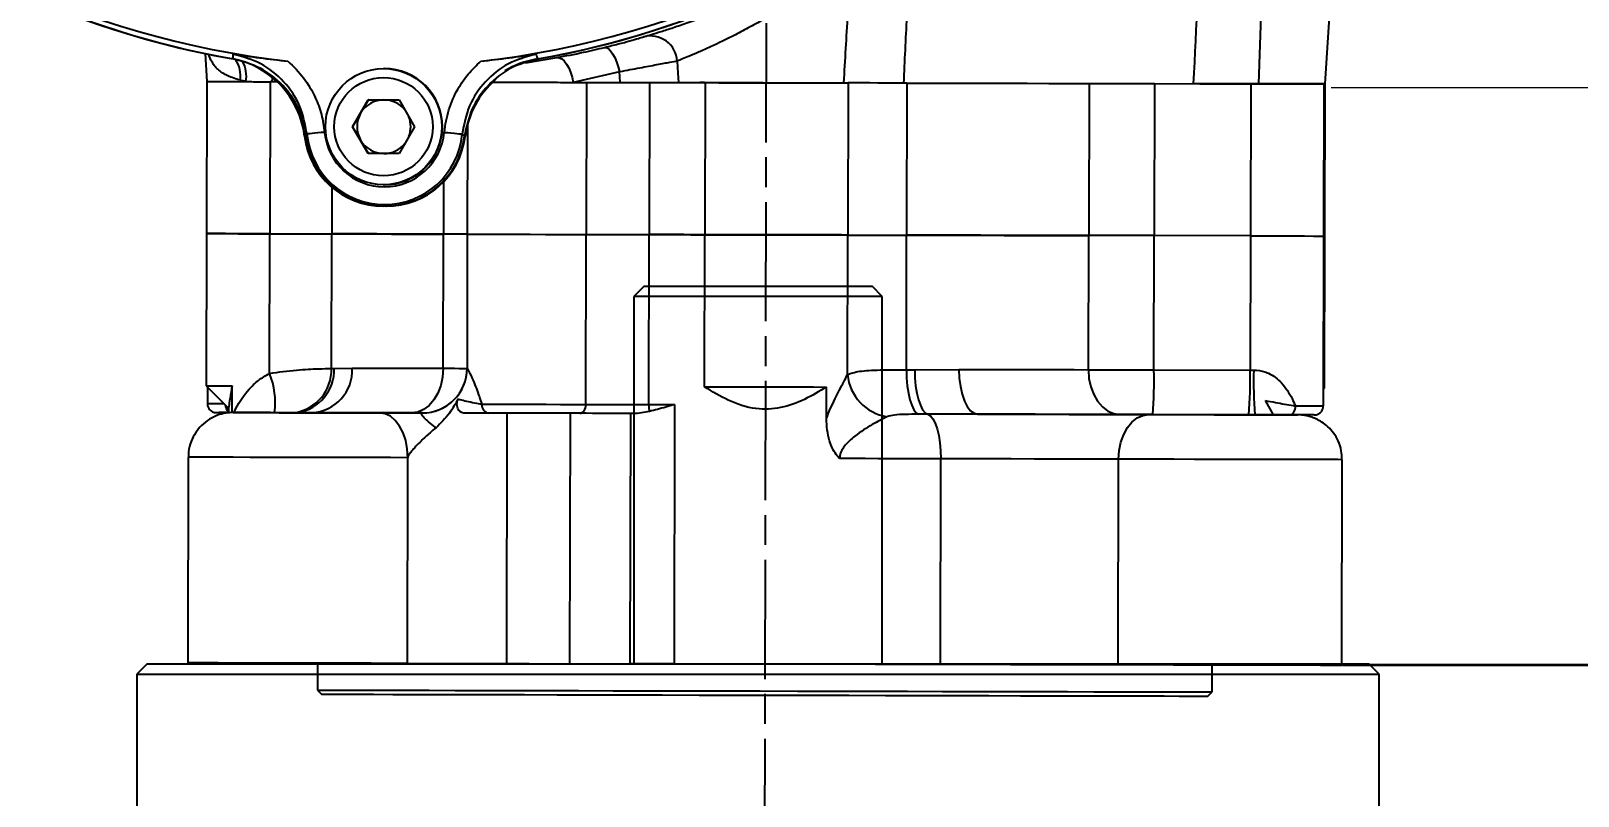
# Model space of a CAD drawing. Header units: millimetres. Extents: x 2448 to 4397, y 790 to 2168.
# Drawn here: x 2958.3 to 3114, y 1785.5 to 1862.5 of the extents above; entities that cross this region are included whole.
import ezdxf

# ---------------------------------------------------------------- set-up
doc = ezdxf.new("R2010")
doc.units = ezdxf.units.MM
doc.linetypes.add('AM_ISO08W050', pattern=[18, 12, -1.5, 3, -1.5])
for name, color, linetype, lineweight in [('AM_5', 3, 'Continuous', 25), ('AM_7', 4, 'AM_ISO08W050', 25), ('标注', 3, 'Continuous', 13)]:
    doc.layers.add(name, color=color, linetype=linetype, lineweight=lineweight)
doc.styles.add('SLDTEXTSTYLE1', font='txt.shx', dxfattribs={"width": 0.7, "bigfont": 'gbcbig.shx'})
doc.dimstyles.new('SLDDIMSTYLE12$0', dxfattribs={"dimtxt": 12, "dimasz": 10, "dimexe": 0, "dimexo": 0.0625, "dimgap": 0.875, "dimtad": 1, "dimdec": 1, "dimlfac": 1.8, "dimrnd": 1e-09, "dimzin": 12, "dimdsep": 46, "dimtxsty": 'SLDTEXTSTYLE1', "dimcen": 0.09, "dimdle": 8.16, "dimclrd": 3, "dimclre": 3, "dimadec": 0, "dimazin": 3, "dimtfac": 1, "dimtdec": 1, "dimtofl": 0, "dimtmove": 0, "dimatfit": 3, "dimfxl": 0, "dimfrac": 2, "dimtolj": 1, "dimlwd": 5, "dimlwe": 5, "dimarcsym": 0})

# ---------------------------------------------------------------- blocks, each defined once
blk = doc.blocks.new('*D47')
at = {"layer": 'Defpoints', "color": 0, "transparency": 16777216}
for p in [(3089.09, 1856.81), (3090.23, 1798.65), (3190.22, 1798.65)]:
    blk.add_point(p, dxfattribs=at)
at = {"layer": '标注', "color": 3, "lineweight": 5, "transparency": 16777216}
blk.add_line((3089.15, 1856.81), (3190.22, 1856.81), dxfattribs=at)
at = {"layer": '标注', "color": 3, "linetype": 'Continuous', "lineweight": 5, "transparency": 16777216}
for p, q in [((3190.22, 1846.81), (3190.22, 1808.65)), ((3090.29, 1798.65), (3190.22, 1798.65))]:
    blk.add_line(p, q, dxfattribs=at)
at = {"layer": '标注', "color": 3, "transparency": 16777216}
for points in [[(3188.55, 1846.81), (3191.88, 1846.81), (3190.22, 1856.81)], [(3188.55, 1808.65), (3191.88, 1808.65), (3190.22, 1798.65)]]:
    blk.add_solid(points, dxfattribs=at)
at = {"layer": '标注', "color": 0, "transparency": 16777216, "insert": (3184.34, 1827.73), "char_height": 10, "attachment_point": 5, "rotation": 90, "style": 'SLDTEXTSTYLE1'}
blk.add_mtext('\\A1;30', dxfattribs=at)
blk = doc.blocks.new('*D65')
at = {"layer": 'AM_5', "color": 3, "lineweight": 5, "transparency": 16777216}
blk.add_line((3093.06, 1798.78), (3190.91, 1798.78), dxfattribs=at)
at = {"layer": 'AM_5', "color": 3, "linetype": 'Continuous', "lineweight": 5, "transparency": 16777216}
for p, q in [((3190.91, 1788.78), (3190.91, 1551.78)), ((3039.35, 1541.78), (3190.91, 1541.78))]:
    blk.add_line(p, q, dxfattribs=at)
at = {"layer": 'AM_5', "color": 3, "transparency": 16777216}
for points in [[(3189.25, 1788.78), (3192.58, 1788.78), (3190.91, 1798.78)], [(3189.25, 1551.78), (3192.58, 1551.78), (3190.91, 1541.78)]]:
    blk.add_solid(points, dxfattribs=at)
at = {"layer": 'Defpoints', "color": 0, "transparency": 16777216}
for p in [(3093, 1798.78), (3039.29, 1541.78), (3190.91, 1541.78)]:
    blk.add_point(p, dxfattribs=at)
at = {"layer": 'AM_5', "color": 0, "transparency": 16777216, "insert": (3184.04, 1670.28), "char_height": 12, "attachment_point": 5, "rotation": 90, "style": 'SLDTEXTSTYLE1'}
blk.add_mtext('\\A1;257', dxfattribs=at)
blk = doc.blocks.new('*D49')
at = {"layer": 'AM_5', "color": 3, "lineweight": 5, "transparency": 16777216}
blk.add_line((3047.35, 2125.96), (3189.16, 2125.96), dxfattribs=at)
at = {"layer": 'AM_5', "color": 3, "linetype": 'Continuous', "lineweight": 5, "transparency": 16777216}
for p, q in [((3189.16, 2115.96), (3189.16, 1866.92)), ((3177.22, 1856.92), (3189.16, 1856.92))]:
    blk.add_line(p, q, dxfattribs=at)
at = {"layer": 'AM_5', "color": 3, "transparency": 16777216}
for points in [[(3187.49, 2115.96), (3190.83, 2115.96), (3189.16, 2125.96)], [(3187.49, 1866.92), (3190.83, 1866.92), (3189.16, 1856.92)]]:
    blk.add_solid(points, dxfattribs=at)
at = {"layer": 'Defpoints', "color": 0, "transparency": 16777216}
for p in [(3047.29, 2125.96), (3177.16, 1856.92), (3189.16, 1856.92)]:
    blk.add_point(p, dxfattribs=at)
at = {"layer": 'AM_5', "color": 0, "transparency": 16777216, "insert": (3182.29, 1991.44), "char_height": 12, "attachment_point": 5, "rotation": 90, "style": 'SLDTEXTSTYLE1'}
blk.add_mtext('\\A1;300', dxfattribs=at)

msp = doc.modelspace()

# ---------------------------------------------------------------- linework, layer by layer
at = {"color": 7, "linetype": 'Continuous', "lineweight": 25}
for p, q in [((3088.554, 1857.155), (3090.52, 1888.201)), ((3082.897, 1887.932), (3081.867, 1857.169)), ((2975.893, 1860.207), (2976.059, 1857.396)), ((2993.902, 1858.707), (2993.839, 1858.707)), ((3008.093, 1859.297), (3011.273, 1859.81)), ((3008.658, 1859.469), (3009.435, 1859.639)), ((3009.158, 1859.639), (3009.435, 1859.639)), ((2976.057, 1857.396), (2976.024, 1842.096)), ((2980.561, 1857.386), (2979.919, 1857.388)), ((2980.561, 1857.386), (2980.561, 1857.386)), ((2982.407, 1857.382), (2982.375, 1842.082)), ((2983.204, 1857.38), (2982.407, 1857.382)), ((3017.575, 1858.373), (3012.912, 1857.317)), ((3014.249, 1857.314), (3014.216, 1842.014)), ((3020.577, 1857.3), (3020.544, 1842)), ((3026.167, 1857.288), (3026.134, 1841.988)), ((3040.569, 1857.257), (3040.536, 1841.957)), ((3046.486, 1857.245), (3046.453, 1841.945)), ((3064.8, 1857.206), (3064.767, 1841.906)), ((3071.394, 1857.192), (3071.361, 1841.892)), ((3071.394, 1857.192), (3081.069, 1857.171)), ((3081.069, 1857.171), (3081.036, 1841.871)), ((3085.017, 1857.163), (3085.017, 1857.163)), ((3088.415, 1841.855), (3088.447, 1857.155)), ((3088.524, 1841.855), (3088.557, 1857.155)), ((3088.554, 1857.155), (3088.554, 1857.155)), ((2990.703, 1852.857), (2992.262, 1855.557)), ((2991.518, 1854.207), (2992.298, 1855.557)), ((2992.262, 1855.557), (2995.38, 1855.557)), ((2992.298, 1855.557), (2992.262, 1855.557)), ((2992.298, 1855.557), (2993.857, 1855.557)), ((2993.857, 1855.557), (2995.38, 1855.557)), ((2995.38, 1855.557), (2996.938, 1852.857)), ((2990.739, 1852.857), (2991.518, 1854.207)), ((2992.262, 1850.157), (2990.703, 1852.857)), ((2990.739, 1852.857), (2990.703, 1852.857)), ((2991.518, 1851.507), (2990.739, 1852.857)), ((2996.938, 1852.857), (2995.38, 1850.157)), ((3002.015, 1851.866), (3002.373, 1853.319)), ((3002.276, 1852.927), (3002.253, 1842.039)), ((2992.298, 1850.157), (2991.518, 1851.507)), ((3002.034, 1851.874), (3001.959, 1851.874)), ((2995.38, 1850.157), (2992.262, 1850.157)), ((2988.629, 1846.765), (2988.619, 1842.069)), ((2993.82, 1847.007), (2993.883, 1847.007)), ((2999.866, 1847.316), (2999.855, 1842.045)), ((2976.024, 1842.096), (2975.992, 1826.796)), ((2982.345, 1828.034), (2982.375, 1842.082)), ((2988.59, 1828.524), (2988.619, 1842.069)), ((2999.826, 1828.545), (2999.855, 1842.045)), ((3002.253, 1842.039), (3002.224, 1828.539)), ((3014.18, 1824.914), (3014.216, 1842.014)), ((3020.507, 1824.9), (3020.544, 1842)), ((3026.101, 1826.688), (3026.134, 1841.988)), ((3040.506, 1827.91), (3040.536, 1841.957)), ((3046.424, 1828.4), (3046.453, 1841.945)), ((3064.738, 1828.406), (3064.767, 1841.906)), ((3071.333, 1828.392), (3071.361, 1841.892)), ((3081.036, 1841.871), (3071.361, 1841.892)), ((3081.036, 1841.871), (3081.007, 1828.371)), ((3088.378, 1824.755), (3088.415, 1841.855)), ((3088.524, 1841.855), (3088.415, 1841.855)), ((3088.491, 1826.555), (3088.524, 1841.855)), ((3020.001, 1836.777), (3019.001, 1835.777)), ((3043.001, 1836.777), (3020.001, 1836.777)), ((3044.001, 1835.777), (3043.001, 1836.777)), ((3019.001, 1835.777), (3019.001, 1798.777)), ((3031.501, 1835.777), (3019.001, 1835.777)), ((3044.001, 1835.777), (3031.501, 1835.777)), ((3044.001, 1798.777), (3044.001, 1835.777)), ((2988.872, 1828.523), (2990.678, 1828.564)), ((3047.264, 1828.398), (3051.712, 1828.434)), ((3071.333, 1828.392), (3081.007, 1828.371)), ((2975.992, 1826.796), (2978.237, 1824.541)), ((2976.101, 1826.686), (2976.097, 1824.996)), ((2978.586, 1824.084), (2978.592, 1826.79)), ((3038.375, 1823.488), (3038.382, 1826.662)), ((3088.382, 1826.446), (3088.491, 1826.555)), ((3088.382, 1826.555), (3088.491, 1826.555)), ((2978.237, 1824.642), (2978.236, 1824.054)), ((3023.109, 1824.895), (3023.054, 1798.795)), ((3082.526, 1825.292), (3083.341, 1823.866)), ((2986.593, 1824.073), (2985.035, 1824.054)), ((2986.593, 1824.073), (2986.699, 1824.073)), ((3006.232, 1824.031), (3006.179, 1798.831)), ((3012.596, 1824.017), (3012.542, 1798.817)), ((3018.633, 1798.804), (3018.687, 1824.004)), ((3020.577, 1824.204), (3019.361, 1824.003)), ((3053.611, 1823.929), (3048.58, 1823.918)), ((3080.886, 1823.871), (3071.211, 1823.892)), ((3085.019, 1823.862), (3083.348, 1823.866)), ((3083.348, 1823.866), (3083.348, 1823.866)), ((3085.458, 1823.862), (3085.458, 1823.861)), ((3086.236, 1823.836), (3086.236, 1823.86)), ((2974.178, 1819.599), (2974.134, 1798.899)), ((2974.178, 1819.6), (2974.178, 1819.599)), ((2996.221, 1798.852), (2996.265, 1819.552)), ((3049.851, 1798.737), (3049.895, 1819.437)), ((3067.734, 1798.699), (3067.779, 1819.399)), ((3090.229, 1798.651), (3090.274, 1819.351)), ((3090.274, 1819.351), (3090.274, 1819.352)), ((2970.001, 1798.777), (2969.001, 1797.777)), ((3093.001, 1798.777), (2970.001, 1798.777)), ((2987.182, 1798.871), (2987.176, 1796.172)), ((2996.221, 1798.852), (3006.179, 1798.831)), ((3012.542, 1798.817), (3018.633, 1798.804)), ((3077.176, 1795.979), (3077.182, 1798.679)), ((3094.001, 1797.777), (3093.001, 1798.777)), ((2969.001, 1797.777), (2969.001, 1777.777)), ((2969.001, 1797.777), (3094.001, 1797.777)), ((3094.001, 1777.777), (3094.001, 1797.777)), ((2987.176, 1796.172), (2987.625, 1795.721)), ((3076.725, 1795.53), (3077.176, 1795.979))]:
    msp.add_line(p, q, dxfattribs=at)
at = {"color": 7, "linetype": 'Continuous', "lineweight": 25, "flags": 128}
for points in [[(3016.068, 1860.834), (3016.251, 1860.823), (3016.451, 1860.709), (3016.661, 1860.497), (3016.872, 1860.196), (3017.077, 1859.817), (3017.268, 1859.375), (3017.436, 1858.887), (3017.575, 1858.373)], [(3011.273, 1859.81), (3011.508, 1859.798), (3011.752, 1859.683), (3011.997, 1859.468), (3012.233, 1859.163), (3012.45, 1858.779), (3012.641, 1858.331), (3012.797, 1857.837), (3012.912, 1857.317)], [(3023.372, 1859.458), (3023.437, 1858.246), (3023.488, 1857.294)], [(2976.059, 1857.396), (2976.065, 1857.396), (2976.333, 1857.395), (2976.968, 1857.394), (2977.943, 1857.392), (2979.214, 1857.389), (2980.724, 1857.386), (2982.407, 1857.382)], [(2982.612, 1857.847), (2982.608, 1857.776), (2982.581, 1857.382)], [(3004.731, 1857.334), (3005.883, 1857.332), (3008.507, 1857.326), (3011.329, 1857.32), (3014.324, 1857.314), (3014.848, 1857.313)], [(3004.741, 1857.334), (3005.773, 1857.332), (3007.146, 1857.329), (3008.622, 1857.326), (3010.137, 1857.322), (3011.623, 1857.319), (3013.014, 1857.316), (3014.249, 1857.314)], [(3012.912, 1857.317), (3013.489, 1857.315), (3014.069, 1857.314), (3014.653, 1857.313), (3015.241, 1857.312), (3015.832, 1857.31), (3016.426, 1857.309), (3017.023, 1857.308), (3017.623, 1857.307)], [(3014.249, 1857.314), (3014.916, 1857.312), (3015.64, 1857.311), (3016.411, 1857.309), (3017.217, 1857.307), (3018.049, 1857.306), (3018.894, 1857.304), (3019.74, 1857.302), (3020.577, 1857.3)], [(3017.623, 1857.307), (3017.596, 1857.904), (3017.575, 1858.373)], [(3018.603, 1857.304), (3020.736, 1857.3), (3023.491, 1857.294)], [(3020.577, 1857.3), (3021.27, 1857.299), (3021.964, 1857.297), (3022.661, 1857.296), (3023.359, 1857.294), (3024.059, 1857.293), (3024.76, 1857.291), (3025.463, 1857.29), (3026.167, 1857.288)], [(3032.027, 1857.276), (3030.868, 1857.278), (3029.148, 1857.282), (3027.542, 1857.285), (3026.118, 1857.288), (3025.634, 1857.289)], [(3026.167, 1857.288), (3027.55, 1857.285), (3029.145, 1857.282), (3030.88, 1857.278), (3032.679, 1857.274), (3034.461, 1857.27), (3036.148, 1857.267), (3037.664, 1857.264), (3038.941, 1857.261), (3039.925, 1857.259), (3040.569, 1857.257)], [(3046.486, 1857.245), (3045.444, 1857.247), (3044.461, 1857.249), (3043.553, 1857.251), (3042.733, 1857.253), (3042.015, 1857.254), (3041.409, 1857.256), (3040.924, 1857.257), (3040.569, 1857.257)], [(3046.486, 1857.245), (3049.038, 1857.239), (3051.532, 1857.234), (3053.958, 1857.229), (3056.309, 1857.224), (3058.577, 1857.219), (3060.753, 1857.214), (3062.829, 1857.21), (3064.8, 1857.206)], [(3064.8, 1857.206), (3065.476, 1857.204), (3066.211, 1857.203), (3066.997, 1857.201), (3067.825, 1857.199), (3068.688, 1857.197), (3069.577, 1857.196), (3070.482, 1857.194), (3071.394, 1857.192)], [(3075.962, 1857.182), (3075.967, 1857.182), (3076.212, 1857.181), (3076.765, 1857.18), (3077.58, 1857.179), (3078.591, 1857.176), (3079.718, 1857.174), (3080.868, 1857.172), (3081.948, 1857.169), (3082.871, 1857.167)], [(3081.069, 1857.171), (3082.579, 1857.168), (3084.03, 1857.165), (3085.357, 1857.162), (3086.503, 1857.159), (3087.417, 1857.157), (3088.057, 1857.156), (3088.395, 1857.155), (3088.418, 1857.155), (3088.123, 1857.156), (3087.524, 1857.157), (3086.646, 1857.159)], [(3088.554, 1857.155), (3088.5, 1857.155), (3088.122, 1857.156), (3087.4, 1857.158), (3086.363, 1857.16), (3085.058, 1857.163), (3083.537, 1857.166), (3081.867, 1857.169)], [(3086.646, 1857.159), (3086.124, 1857.16), (3085.684, 1857.161), (3085.332, 1857.162), (3085.073, 1857.162), (3084.91, 1857.163), (3084.846, 1857.163), (3084.882, 1857.163), (3085.017, 1857.163)], [(3085.017, 1857.163), (3085.167, 1857.162), (3085.307, 1857.162), (3085.438, 1857.162), (3085.56, 1857.161), (3085.673, 1857.161), (3085.777, 1857.161), (3085.871, 1857.161), (3085.957, 1857.161)], [(2987.894, 1852.288), (2987.549, 1852.255), (2987.217, 1852.224), (2986.911, 1852.194), (2986.643, 1852.169), (2986.423, 1852.148), (2986.259, 1852.132), (2986.156, 1852.122), (2986.12, 1852.118)], [(2999.928, 1852.288), (3000.274, 1852.255), (3000.608, 1852.224), (3000.917, 1852.194), (3001.189, 1852.169), (3001.415, 1852.148), (3001.585, 1852.132), (3001.694, 1852.122), (3001.737, 1852.118)], [(2982.375, 1842.082), (2980.692, 1842.086), (2979.181, 1842.089), (2977.91, 1842.092), (2976.936, 1842.094), (2976.3, 1842.095), (2976.032, 1842.096), (2976.024, 1842.096)], [(2976.024, 1842.096), (2976.032, 1842.096), (2976.3, 1842.095), (2976.936, 1842.094), (2977.91, 1842.092), (2979.181, 1842.089), (2980.692, 1842.086), (2982.375, 1842.082)], [(2982.375, 1842.082), (2983.437, 1842.08), (2984.448, 1842.078), (2985.39, 1842.076), (2986.25, 1842.074), (2987.013, 1842.072), (2987.669, 1842.071), (2988.207, 1842.07), (2988.619, 1842.069)], [(2982.375, 1842.082), (2983.437, 1842.08), (2984.448, 1842.078), (2985.39, 1842.076), (2986.25, 1842.074), (2987.013, 1842.072), (2987.669, 1842.071), (2988.207, 1842.07), (2988.619, 1842.069)], [(2999.855, 1842.045), (2997.993, 1842.049), (2996.252, 1842.052), (2994.635, 1842.056), (2993.15, 1842.059), (2991.802, 1842.062), (2990.594, 1842.064), (2989.532, 1842.067), (2988.619, 1842.069)], [(2988.619, 1842.069), (2989.532, 1842.067), (2990.594, 1842.064), (2991.802, 1842.062), (2993.15, 1842.059), (2994.635, 1842.056), (2996.252, 1842.052), (2997.993, 1842.049), (2999.855, 1842.045)], [(3002.253, 1842.039), (3002.149, 1842.04), (3001.853, 1842.04), (3001.471, 1842.041), (3001.008, 1842.042), (3000.467, 1842.043), (2999.855, 1842.045)], [(3002.253, 1842.039), (3002.149, 1842.04), (3001.853, 1842.04), (3001.471, 1842.041), (3001.008, 1842.042), (3000.467, 1842.043), (2999.855, 1842.045)], [(3002.253, 1842.039), (3002.377, 1842.039), (3002.812, 1842.038), (3003.541, 1842.037), (3004.532, 1842.034), (3005.74, 1842.032), (3007.113, 1842.029), (3008.59, 1842.026), (3010.104, 1842.022), (3011.59, 1842.019), (3012.981, 1842.016), (3014.216, 1842.014)], [(3002.255, 1842.039), (3002.377, 1842.039), (3002.812, 1842.038), (3003.541, 1842.037), (3004.532, 1842.034), (3005.74, 1842.032), (3007.113, 1842.029), (3008.59, 1842.026), (3010.104, 1842.022), (3011.59, 1842.019), (3012.981, 1842.016), (3014.216, 1842.014)], [(3014.216, 1842.014), (3014.884, 1842.012), (3015.607, 1842.011), (3016.378, 1842.009), (3017.185, 1842.007), (3018.016, 1842.006), (3018.861, 1842.004), (3019.707, 1842.002), (3020.544, 1842)], [(3014.216, 1842.014), (3014.884, 1842.012), (3015.607, 1842.011), (3016.378, 1842.009), (3017.185, 1842.007), (3018.016, 1842.006), (3018.861, 1842.004), (3019.707, 1842.002), (3020.544, 1842)], [(3020.544, 1842), (3021.237, 1841.999), (3021.932, 1841.997), (3022.628, 1841.996), (3023.327, 1841.994), (3024.026, 1841.993), (3024.728, 1841.991), (3025.43, 1841.99), (3026.134, 1841.988)], [(3026.134, 1841.988), (3025.43, 1841.99), (3024.728, 1841.991), (3024.026, 1841.993), (3023.327, 1841.994), (3022.628, 1841.996), (3021.932, 1841.997), (3021.237, 1841.999), (3020.544, 1842)], [(3040.536, 1841.957), (3039.892, 1841.959), (3038.909, 1841.961), (3037.631, 1841.964), (3036.115, 1841.967), (3034.429, 1841.97), (3032.646, 1841.974), (3030.848, 1841.978), (3029.112, 1841.982), (3027.517, 1841.985), (3026.134, 1841.988)], [(3026.134, 1841.988), (3027.517, 1841.985), (3029.112, 1841.982), (3030.848, 1841.978), (3032.646, 1841.974), (3034.429, 1841.97), (3036.115, 1841.967), (3037.631, 1841.964), (3038.909, 1841.961), (3039.892, 1841.959), (3040.536, 1841.957)], [(3040.536, 1841.957), (3040.891, 1841.957), (3041.376, 1841.956), (3041.982, 1841.954), (3042.7, 1841.953), (3043.52, 1841.951), (3044.428, 1841.949), (3045.411, 1841.947), (3046.453, 1841.945)], [(3040.536, 1841.957), (3040.891, 1841.957), (3041.376, 1841.956), (3041.982, 1841.954), (3042.7, 1841.953), (3043.52, 1841.951), (3044.428, 1841.949), (3045.411, 1841.947), (3046.453, 1841.945)], [(3064.767, 1841.906), (3062.797, 1841.91), (3060.72, 1841.914), (3058.544, 1841.919), (3056.277, 1841.924), (3053.926, 1841.929), (3051.499, 1841.934), (3049.005, 1841.939), (3046.453, 1841.945)], [(3046.453, 1841.945), (3049.005, 1841.939), (3051.499, 1841.934), (3053.926, 1841.929), (3056.277, 1841.924), (3058.544, 1841.919), (3060.72, 1841.914), (3062.797, 1841.91), (3064.767, 1841.906)], [(3071.361, 1841.892), (3070.449, 1841.894), (3069.544, 1841.896), (3068.656, 1841.897), (3067.793, 1841.899), (3066.964, 1841.901), (3066.178, 1841.903), (3065.443, 1841.904), (3064.767, 1841.906)], [(3071.361, 1841.892), (3070.449, 1841.894), (3069.544, 1841.896), (3068.656, 1841.897), (3067.793, 1841.899), (3066.964, 1841.901), (3066.178, 1841.903), (3065.443, 1841.904), (3064.767, 1841.906)], [(3081.036, 1841.871), (3082.546, 1841.868), (3083.997, 1841.865), (3085.325, 1841.862), (3086.471, 1841.859), (3087.384, 1841.857), (3088.024, 1841.856), (3088.363, 1841.855), (3088.415, 1841.855)], [(3081.036, 1841.871), (3082.546, 1841.868), (3083.997, 1841.865), (3085.325, 1841.862), (3086.471, 1841.859), (3087.384, 1841.857), (3088.024, 1841.856), (3088.363, 1841.855), (3088.415, 1841.855)], [(2988.59, 1828.524), (2988.625, 1828.523), (2988.659, 1828.523), (2988.694, 1828.523), (2988.729, 1828.523), (2988.764, 1828.523), (2988.8, 1828.523), (2988.836, 1828.523), (2988.872, 1828.523)], [(2990.678, 1828.564), (2991.565, 1828.562), (2992.53, 1828.56), (2993.57, 1828.558), (2994.683, 1828.556), (2995.868, 1828.553), (2997.121, 1828.55), (2998.441, 1828.548), (2999.826, 1828.545)], [(2999.826, 1828.545), (2999.763, 1827.667), (2999.58, 1826.823), (2999.285, 1826.046), (2998.888, 1825.365), (2998.405, 1824.806), (2997.855, 1824.391), (2997.258, 1824.136), (2996.638, 1824.051)], [(2999.826, 1828.545), (3000.438, 1828.543), (3000.979, 1828.542), (3001.443, 1828.541), (3001.824, 1828.54), (3002.12, 1828.54), (3002.224, 1828.539)], [(3002.226, 1828.539), (3002.225, 1828.539), (3002.225, 1828.539), (3002.224, 1828.539), (3002.224, 1828.539), (3002.224, 1828.539), (3002.225, 1828.539), (3002.225, 1828.539), (3002.227, 1828.539)], [(3046.424, 1828.4), (3046.446, 1827.577), (3046.514, 1826.782), (3046.625, 1826.042), (3046.777, 1825.38), (3046.964, 1824.821), (3047.179, 1824.382), (3047.416, 1824.078), (3047.666, 1823.92)], [(3046.424, 1828.4), (3046.53, 1828.4), (3046.635, 1828.399), (3046.74, 1828.399), (3046.845, 1828.399), (3046.95, 1828.399), (3047.055, 1828.398), (3047.159, 1828.398), (3047.264, 1828.398)], [(3047.264, 1828.398), (3047.287, 1827.575), (3047.359, 1826.78), (3047.477, 1826.04), (3047.638, 1825.378), (3047.836, 1824.819), (3048.064, 1824.38), (3048.315, 1824.076), (3048.58, 1823.918)], [(3051.712, 1828.434), (3051.747, 1827.556), (3051.854, 1826.711), (3052.028, 1825.933), (3052.264, 1825.25), (3052.552, 1824.69), (3052.881, 1824.274), (3053.239, 1824.017), (3053.611, 1823.929)], [(3051.712, 1828.434), (3053.504, 1828.43), (3055.256, 1828.426), (3056.964, 1828.422), (3058.625, 1828.419), (3060.236, 1828.415), (3061.793, 1828.412), (3063.295, 1828.409), (3064.738, 1828.406)], [(3064.738, 1828.406), (3064.797, 1827.528), (3064.977, 1826.683), (3065.27, 1825.905), (3065.664, 1825.222), (3066.146, 1824.661), (3066.696, 1824.244), (3067.293, 1823.987), (3067.914, 1823.899)], [(3064.738, 1828.406), (3065.414, 1828.404), (3066.149, 1828.403), (3066.935, 1828.401), (3067.764, 1828.399), (3068.627, 1828.397), (3069.516, 1828.396), (3070.42, 1828.394), (3071.333, 1828.392)], [(3081.007, 1828.371), (3081.053, 1828.371), (3081.099, 1828.371), (3081.145, 1828.371), (3081.191, 1828.371), (3081.237, 1828.371), (3081.283, 1828.37), (3081.329, 1828.37), (3081.375, 1828.37)], [(2975.992, 1826.796), (2976.163, 1826.795), (2976.668, 1826.794), (2977.489, 1826.792), (2978.592, 1826.79)], [(3026.101, 1826.688), (3027.408, 1826.685), (3028.907, 1826.682), (3030.54, 1826.679), (3032.241, 1826.675), (3033.943, 1826.671), (3035.576, 1826.668), (3037.075, 1826.665), (3038.382, 1826.662)], [(2976.097, 1824.996), (2976.14, 1824.995), (2976.448, 1824.995), (2977.043, 1824.994), (2977.788, 1824.992)], [(3003.711, 1824.936), (3004.723, 1824.934), (3005.931, 1824.931), (3007.284, 1824.928), (3008.727, 1824.925), (3010.198, 1824.922), (3011.637, 1824.919), (3012.983, 1824.916), (3014.18, 1824.914)], [(3013.582, 1824.015), (3013.699, 1824.032), (3013.81, 1824.083), (3013.914, 1824.166), (3014.004, 1824.278), (3014.078, 1824.414), (3014.134, 1824.569), (3014.168, 1824.738), (3014.18, 1824.914)], [(3014.18, 1824.914), (3014.847, 1824.912), (3015.571, 1824.911), (3016.341, 1824.909), (3017.148, 1824.907), (3017.98, 1824.906), (3018.824, 1824.904), (3019.671, 1824.902), (3020.507, 1824.9)], [(3020.507, 1824.9), (3020.831, 1824.9), (3021.155, 1824.899), (3021.48, 1824.898), (3021.805, 1824.897), (3022.131, 1824.897), (3022.457, 1824.896), (3022.783, 1824.895), (3023.109, 1824.895)], [(3085.019, 1823.862), (3085.126, 1823.88), (3085.229, 1823.931), (3085.324, 1824.013), (3085.408, 1824.125), (3085.476, 1824.261), (3085.527, 1824.417), (3085.559, 1824.586), (3085.57, 1824.761)], [(3085.57, 1824.761), (3086.638, 1824.759), (3087.478, 1824.757), (3088.055, 1824.756), (3088.345, 1824.755), (3088.378, 1824.755)], [(2978.236, 1824.091), (2977.822, 1824.092), (2977.302, 1824.093), (2977.265, 1824.093)], [(2978.688, 1824.09), (2978.709, 1824.09), (2979.008, 1824.089), (2979.65, 1824.088), (2980.61, 1824.086), (2981.851, 1824.083), (2983.323, 1824.08), (2984.968, 1824.076), (2986.72, 1824.072), (2988.511, 1824.069), (2990.269, 1824.065), (2991.925, 1824.061), (2993.413, 1824.058)], [(2979.189, 1824.089), (2979.176, 1824.089), (2978.766, 1824.09), (2978.688, 1824.09)], [(2980.977, 1824.085), (2979.923, 1824.087), (2979.189, 1824.089)], [(2986.699, 1824.073), (2986.699, 1824.073), (2986.565, 1824.073), (2986.192, 1824.074), (2985.585, 1824.075), (2984.75, 1824.077), (2983.696, 1824.079), (2982.434, 1824.082), (2980.977, 1824.085)], [(2996.638, 1824.051), (2995.118, 1824.055), (2993.668, 1824.058), (2992.291, 1824.061), (2990.991, 1824.063), (2989.768, 1824.066), (2988.626, 1824.069), (2987.567, 1824.071), (2986.593, 1824.073)], [(2996.265, 1819.552), (2996.212, 1820.43), (2996.051, 1821.275), (2995.788, 1822.053), (2995.434, 1822.736), (2995.001, 1823.296), (2994.507, 1823.713), (2993.971, 1823.97), (2993.413, 1824.058)], [(2993.413, 1824.058), (2993.894, 1824.057), (2994.395, 1824.056), (2994.913, 1824.055), (2995.448, 1824.054), (2995.997, 1824.053), (2996.56, 1824.051), (2997.134, 1824.05), (2997.718, 1824.049)], [(2997.741, 1824.049), (2997.637, 1824.049), (2997.446, 1824.05), (2997.214, 1824.05), (2996.944, 1824.051), (2996.638, 1824.051)], [(2997.718, 1824.049), (2997.717, 1824.049), (2997.715, 1824.049), (2997.715, 1824.049), (2997.714, 1824.049), (2997.715, 1824.049), (2997.715, 1824.049), (2997.716, 1824.049), (2997.718, 1824.049)], [(3013.582, 1824.015), (3012.535, 1824.017), (3011.357, 1824.02), (3010.098, 1824.022), (3008.811, 1824.025), (3007.549, 1824.028), (3006.364, 1824.03), (3005.307, 1824.033), (3004.422, 1824.035)], [(3019.361, 1824.003), (3018.577, 1824.004), (3017.796, 1824.006), (3017.026, 1824.008), (3016.274, 1824.009), (3015.547, 1824.011), (3014.852, 1824.012), (3014.195, 1824.014), (3013.582, 1824.015)], [(3048.58, 1823.918), (3048.466, 1823.918), (3048.352, 1823.918), (3048.238, 1823.918), (3048.124, 1823.919), (3048.009, 1823.919), (3047.895, 1823.919), (3047.78, 1823.919), (3047.666, 1823.92)], [(3048.58, 1823.918), (3048.845, 1823.759), (3049.095, 1823.456), (3049.324, 1823.017), (3049.521, 1822.457), (3049.682, 1821.796), (3049.8, 1821.055), (3049.872, 1820.26), (3049.895, 1819.437)], [(3053.611, 1823.929), (3055.932, 1823.925), (3058.251, 1823.92), (3060.545, 1823.915), (3062.787, 1823.91), (3064.955, 1823.905), (3067.026, 1823.901), (3068.976, 1823.897), (3070.787, 1823.893)], [(3067.914, 1823.899), (3066.33, 1823.902), (3064.681, 1823.906), (3062.97, 1823.91), (3061.201, 1823.913), (3059.377, 1823.917), (3057.502, 1823.921), (3055.578, 1823.925), (3053.611, 1823.929)], [(3067.779, 1819.399), (3067.838, 1820.277), (3068.01, 1821.121), (3068.289, 1821.898), (3068.664, 1822.579), (3069.119, 1823.138), (3069.638, 1823.553), (3070.201, 1823.808), (3070.787, 1823.893)], [(3071.211, 1823.892), (3070.755, 1823.893), (3070.303, 1823.894), (3069.858, 1823.895), (3069.427, 1823.896), (3069.013, 1823.897), (3068.62, 1823.897), (3068.252, 1823.898), (3067.914, 1823.899)], [(3070.787, 1823.893), (3072.234, 1823.89), (3073.861, 1823.886), (3075.605, 1823.882), (3077.394, 1823.879), (3079.16, 1823.875), (3080.831, 1823.871), (3082.343, 1823.868), (3083.634, 1823.865), (3084.654, 1823.863), (3085.362, 1823.862), (3085.731, 1823.861), (3085.783, 1823.861)], [(3081.484, 1823.87), (3081.409, 1823.87), (3081.335, 1823.87), (3081.26, 1823.87), (3081.185, 1823.871), (3081.11, 1823.871), (3081.035, 1823.871), (3080.961, 1823.871), (3080.886, 1823.871)], [(3083.728, 1823.865), (3083.352, 1823.866), (3083.001, 1823.867), (3082.677, 1823.867), (3082.38, 1823.868), (3082.112, 1823.869), (3081.873, 1823.869), (3081.663, 1823.87), (3081.484, 1823.87)], [(3085.326, 1823.862), (3084.724, 1823.863), (3083.728, 1823.865)], [(3087.459, 1823.857), (3087.447, 1823.857), (3087.194, 1823.858), (3086.689, 1823.859), (3085.954, 1823.86), (3085.019, 1823.862)], [(3085.783, 1823.861), (3085.746, 1823.861), (3085.405, 1823.862), (3085.326, 1823.862)], [(2996.265, 1819.552), (2994.527, 1819.556), (2992.62, 1819.56), (2990.59, 1819.564), (2988.489, 1819.569), (2986.367, 1819.573), (2984.278, 1819.578), (2982.273, 1819.582), (2980.401, 1819.586), (2978.709, 1819.59), (2977.239, 1819.593), (2976.027, 1819.595), (2975.102, 1819.597), (2974.489, 1819.599), (2974.201, 1819.599), (2974.178, 1819.599)], [(3049.895, 1819.437), (3048.649, 1819.44), (3047.393, 1819.443), (3046.129, 1819.445), (3044.856, 1819.448), (3043.575, 1819.451), (3042.288, 1819.454), (3040.995, 1819.456), (3039.696, 1819.459)], [(3067.779, 1819.399), (3065.895, 1819.403), (3063.834, 1819.408), (3061.631, 1819.412), (3059.325, 1819.417), (3056.956, 1819.422), (3054.567, 1819.427), (3052.2, 1819.432), (3049.895, 1819.437)], [(3090.274, 1819.351), (3090.21, 1819.351), (3089.838, 1819.352), (3089.144, 1819.353), (3088.144, 1819.356), (3086.864, 1819.358), (3085.334, 1819.362), (3083.592, 1819.365), (3081.682, 1819.369), (3079.651, 1819.374), (3077.549, 1819.378), (3075.427, 1819.383), (3073.339, 1819.387), (3071.336, 1819.392), (3069.467, 1819.396), (3067.779, 1819.399)], [(2996.221, 1798.852), (2994.483, 1798.856), (2992.575, 1798.86), (2990.546, 1798.864), (2988.444, 1798.869), (2986.323, 1798.873), (2984.234, 1798.878), (2982.229, 1798.882), (2980.357, 1798.886), (2978.665, 1798.89), (2977.195, 1798.893), (2975.983, 1798.895), (2975.058, 1798.897), (2974.444, 1798.899), (2974.157, 1798.899), (2974.134, 1798.899)], [(3006.179, 1798.831), (3006.86, 1798.829), (3007.638, 1798.828), (3008.483, 1798.826), (3009.36, 1798.824), (3010.238, 1798.822), (3011.083, 1798.82), (3011.861, 1798.819), (3012.542, 1798.817)], [(3023.054, 1798.795), (3022.446, 1798.796), (3021.849, 1798.797), (3021.265, 1798.799), (3020.697, 1798.8), (3020.147, 1798.801), (3019.618, 1798.802), (3019.113, 1798.803), (3018.633, 1798.804)], [(3049.851, 1798.737), (3046.609, 1798.744), (3043.309, 1798.751), (3039.965, 1798.759), (3036.591, 1798.766), (3033.199, 1798.773), (3029.804, 1798.78), (3026.417, 1798.788), (3023.054, 1798.795)], [(3067.734, 1798.699), (3065.851, 1798.703), (3063.79, 1798.708), (3061.587, 1798.712), (3059.281, 1798.717), (3056.912, 1798.722), (3054.523, 1798.727), (3052.156, 1798.733), (3049.851, 1798.737)], [(3090.229, 1798.651), (3090.166, 1798.651), (3089.794, 1798.652), (3089.1, 1798.654), (3088.1, 1798.656), (3086.819, 1798.658), (3085.289, 1798.662), (3083.548, 1798.665), (3081.638, 1798.669), (3079.607, 1798.674), (3077.505, 1798.678), (3075.383, 1798.683), (3073.295, 1798.687), (3071.292, 1798.692), (3069.423, 1798.696), (3067.734, 1798.699)], [(2987.176, 1796.172), (2987.238, 1796.172), (2987.593, 1796.171), (2988.26, 1796.169), (2989.235, 1796.167), (2990.512, 1796.164), (2992.081, 1796.161), (2993.931, 1796.157), (2996.049, 1796.153), (2998.421, 1796.148), (3001.03, 1796.142), (3003.857, 1796.136), (3006.882, 1796.129), (3010.085, 1796.123), (3013.443, 1796.115), (3016.933, 1796.108), (3020.529, 1796.1), (3024.207, 1796.092), (3027.941, 1796.084), (3031.705, 1796.076), (3035.472, 1796.068), (3039.216, 1796.06), (3042.91, 1796.052), (3046.529, 1796.045), (3050.048, 1796.037), (3053.441, 1796.03), (3056.685, 1796.023), (3059.757, 1796.016), (3062.635, 1796.01), (3065.3, 1796.005), (3067.733, 1795.999), (3069.916, 1795.995), (3071.835, 1795.991), (3073.475, 1795.987), (3074.826, 1795.984), (3075.877, 1795.982), (3076.622, 1795.98), (3077.055, 1795.98), (3077.176, 1795.979)], [(3076.725, 1795.53), (3076.715, 1795.53), (3076.474, 1795.531), (3075.914, 1795.532), (3075.04, 1795.534), (3073.856, 1795.536), (3072.372, 1795.539), (3070.598, 1795.543), (3068.547, 1795.548), (3066.235, 1795.553), (3063.677, 1795.558), (3060.892, 1795.564), (3057.9, 1795.57), (3054.722, 1795.577), (3051.383, 1795.584), (3047.905, 1795.592), (3044.313, 1795.599), (3040.634, 1795.607), (3036.895, 1795.615), (3033.121, 1795.623), (3029.34, 1795.631), (3025.58, 1795.639), (3021.867, 1795.647), (3018.229, 1795.655), (3014.691, 1795.663), (3011.279, 1795.67), (3008.017, 1795.677), (3004.93, 1795.684), (3002.039, 1795.69), (2999.365, 1795.695), (2996.927, 1795.701), (2994.744, 1795.705), (2992.83, 1795.71), (2991.2, 1795.713), (2989.864, 1795.716), (2988.834, 1795.718), (2988.116, 1795.72), (2987.715, 1795.721), (2987.625, 1795.721)]]:
    msp.add_lwpolyline(points, dxfattribs=at)
at = {"color": 7, "linetype": 'Continuous', "lineweight": 25}
for centre, radius in [((2993.83, 1852.857), 5.85), ((2993.821, 1852.857), 4.95)]:
    msp.add_circle(centre, radius, dxfattribs=at)
for centre, radius, start, end in [((2993.913, 1947.354), 88.439, 186.30217, 263.69501), ((2993.909, 1947.354), 88.439, 276.305, 353.69783), ((2994.021, 1947.354), 89.012, 189.79137, 259.96082), ((2994.016, 1947.354), 89.012, 279.79419, 349.96366), ((2994.019, 1947.35), 89.001, 229.09654, 260.0848), ((2994.018, 1947.35), 89.001, 279.91523, 310.90346), ((3020.693, 1859.301), 2.684, 3.34427, 105.20711), ((2976.935, 1850.843), 9, 6.80338, 79.96074), ((2976.567, 1857.979), 2.871, 351.10481, 34.93696), ((2976.884, 1857.908), 3.144, 350.46489, 28.9077), ((2993.892, 1852.857), 5.85, 359.99874, 89.90732), ((3010.688, 1850.771), 8.999, 99.79333, 121.10652), ((3010.966, 1850.77), 9, 130.75633, 172.95098), ((2993.857, 1852.857), 2.7, 90.00054, 150.00192), ((2993.857, 1852.857), 2.7, 38.6819, 89.99958), ((2993.857, 1852.857), 2.7, 150.00138, 209.99862), ((2993.856, 1852.857), 2.7, 338.69267, 21.31532), ((2993.911, 1852.856), 6.044, 185.40013, 354.59988), ((2993.892, 1852.857), 5.85, 269.91004, 0.00168), ((2993.817, 1852.856), 8.001, 186.80291, 269.90788), ((2994.018, 1852.856), 8.001, 186.9144, 353.08562), ((2993.929, 1852.856), 7.843, 185.40028, 354.59974), ((2993.857, 1852.857), 2.7, 209.99808, 269.99947), ((2993.857, 1852.857), 2.7, 270.00031, 321.31024), ((2994.093, 1852.856), 8.001, 269.91026, 352.95175), ((2975.388, 1825.136), 7.536, 351.95332, 22.62063), ((2984.162, 1828.443), 4.429, 279.65709, 1.04271), ((2984.452, 1828.431), 4.421, 279.87737, 1.18725), ((2986.379, 1828.371), 4.303, 272.85392, 2.57258), ((2997.727, 1828.548), 4.499, 269.88745, 359.88744), ((2997.727, 1828.548), 4.499, 269.88632, 359.88633), ((3045.251, 1828.38), 4.768, 185.65517, 260.63287), ((3025.906, 1827.365), 45.438, 355.6169, 1.29537), ((3035.581, 1827.344), 45.438, 355.6169, 1.29537), ((3124.194, 1827.154), 42.836, 178.37363, 184.39756), ((2978.847, 1824.931), 0.946, 183.37387, 229.71634), ((3004.529, 1824.851), 0.823, 174.04025, 262.50401), ((3023.427, 1824.843), 2.92, 178.86815, 192.63218)]:
    msp.add_arc(centre, radius, start, end, dxfattribs=at)
for points, knots in [([(3075.323, 1857.183), (3075.614, 1862.925), (3076.135, 1873.179), (3076.655, 1883.433), (3076.883, 1887.945)], [0, 0, 0, 0, 0.56, 1, 1, 1, 1]), ([(3019.989, 1861.891), (3020.162, 1861.943), (3020.509, 1862.049), (3021.437, 1862.335), (3022.609, 1862.711), (3024.025, 1863.189), (3025.629, 1863.761), (3027.37, 1864.421), (3029.193, 1865.157), (3031.648, 1866.211), (3034.083, 1867.355), (3036.311, 1868.488), (3037.863, 1869.316), (3039.255, 1870.09), (3040.444, 1870.776), (3041.416, 1871.352), (3041.822, 1871.595), (3042.023, 1871.715)], [0, 0, 0, 0, 0.0624444, 0.1252854, 0.1878514, 0.2502682, 0.3122909, 0.3753204, 0.437763, 0.5004607, 0.6248935, 0.6874123, 0.7498342, 0.8129759, 0.8749573, 0.938146, 1, 1, 1, 1]), ([(3046.854, 1872.362), (3046.72, 1869.54), (3046.481, 1864.501), (3046.239, 1859.463), (3046.133, 1857.246)], [0, 0, 0, 0, 0.56, 1, 1, 1, 1]), ([(3040.844, 1869.591), (3040.743, 1869.514), (3040.534, 1869.354), (3040.08, 1869.009), (3039.592, 1868.642), (3039.098, 1868.274), (3038.624, 1867.925), (3038.076, 1867.529), (3037.362, 1867.025), (3036.343, 1866.32), (3035.137, 1865.527), (3033.949, 1864.778), (3033.027, 1864.218), (3031.972, 1863.594), (3030.718, 1862.891), (3028.828, 1861.894), (3027.05, 1861.027), (3025.551, 1860.36), (3024.223, 1859.797), (3023.711, 1859.593), (3023.372, 1859.458)], [0, 0, 0, 0, 0.0394439, 0.0810514, 0.1249924, 0.1527122, 0.1828494, 0.2154121, 0.2504028, 0.3024469, 0.3754211, 0.4261001, 0.4677093, 0.5003223, 0.567308, 0.632906, 0.7514908, 0.8138959, 0.8767545, 1, 1, 1, 1]), ([(3040.139, 1857.258), (3040.271, 1859.561), (3040.508, 1863.672), (3040.742, 1867.783), (3040.844, 1869.591)], [0, 0, 0, 0, 0.56, 1, 1, 1, 1]), ([(3016.068, 1860.834), (3016.54, 1860.951), (3017.491, 1861.188), (3018.637, 1861.499), (3019.545, 1861.757), (3019.841, 1861.846), (3019.989, 1861.891)], [0, 0, 0, 0, 0.2481922, 0.4998156, 0.7511634, 1, 1, 1, 1]), ([(2979.403, 1857.535), (2978.967, 1857.667), (2978.329, 1857.861), (2977.664, 1858.229), (2977.093, 1858.649), (2976.553, 1859.258), (2976.305, 1859.906), (2976.193, 1860.2)], [0, 0, 0, 0, 0.2744407, 0.4014326, 0.5220656, 0.7830418, 1, 1, 1, 1]), ([(2978.694, 1859.679), (2978.696, 1859.766), (2978.701, 1859.921), (2978.708, 1860.076), (2978.711, 1860.144)], [0, 0, 0, 0, 0.56, 1, 1, 1, 1]), ([(2986.12, 1852.118), (2985.935, 1853.084), (2985.566, 1855.015), (2983.877, 1857.483), (2981.553, 1859.363), (2979.658, 1859.884), (2978.711, 1860.144)], [0, 0, 0, 0, 0.2500471, 0.50006, 0.7503071, 1, 1, 1, 1]), ([(2978.711, 1860.144), (2979.581, 1860.021), (2981.312, 1859.776), (2983.241, 1859.558), (2984.201, 1859.45)], [0, 0, 0, 0, 0.50244266, 1, 1, 1, 1]), ([(3009.145, 1860.144), (3008.198, 1859.884), (3006.303, 1859.363), (3003.979, 1857.483), (3002.291, 1855.015), (3001.922, 1853.084), (3001.737, 1852.118)], [0, 0, 0, 0, 0.2496929, 0.49994, 0.7499529, 1, 1, 1, 1]), ([(3003.621, 1859.45), (3004.584, 1859.558), (3006.518, 1859.776), (3008.267, 1860.021), (3009.145, 1860.144)], [0, 0, 0, 0, 0.49755734, 1, 1, 1, 1]), ([(3009.145, 1860.144), (3009.183, 1860.057), (3009.25, 1859.903), (3009.315, 1859.747), (3009.343, 1859.679)], [0, 0, 0, 0, 0.56, 1, 1, 1, 1]), ([(3011.273, 1859.81), (3012.157, 1859.98), (3013.735, 1860.284), (3015.355, 1860.666), (3016.068, 1860.834)], [0, 0, 0, 0, 0.5599438, 1, 1, 1, 1]), ([(2986.076, 1851.893), (2985.872, 1852.834), (2985.465, 1854.714), (2983.774, 1857.097), (2981.484, 1858.917), (2979.625, 1859.425), (2978.694, 1859.679)], [0, 0, 0, 0, 0.2500652, 0.4994456, 0.7493864, 1, 1, 1, 1]), ([(2984.201, 1859.45), (2984.754, 1858.909), (2985.857, 1857.828), (2986.936, 1855.952), (2987.634, 1854.091), (2987.807, 1852.89), (2987.894, 1852.288)], [0, 0, 0, 0, 0.2806173, 0.559574, 0.7791194, 1, 1, 1, 1]), ([(2999.928, 1852.288), (3000.049, 1853.053), (3000.289, 1854.578), (3001.192, 1856.545), (3002.302, 1858.193), (3003.181, 1859.03), (3003.621, 1859.45)], [0, 0, 0, 0, 0.2806316, 0.559596, 0.7791291, 1, 1, 1, 1]), ([(3009.343, 1859.679), (3008.414, 1859.426), (3006.558, 1858.92), (3004.269, 1857.104), (3002.575, 1854.719), (3002.166, 1852.836), (3001.961, 1851.893)], [0, 0, 0, 0, 0.25004665, 0.49944856, 0.74939592, 1, 1, 1, 1]), ([(3009.435, 1859.639), (3009.424, 1859.635), (3009.41, 1859.63), (3009.079, 1859.573), (3008.997, 1859.559)], [0, 0, 0, 0, 0.7550671, 1, 1, 1, 1]), ([(3023.372, 1859.458), (3023.147, 1859.417), (3022.697, 1859.337), (3021.364, 1859.079), (3019.655, 1858.752), (3018.269, 1858.499), (3017.575, 1858.373)], [0, 0, 0, 0, 0.2510949, 0.501022, 0.7504476, 1, 1, 1, 1]), ([(2979.984, 1857.387), (2979.874, 1857.415), (2979.676, 1857.464), (2979.487, 1857.513), (2979.403, 1857.535)], [0, 0, 0, 0, 0.56000019, 1, 1, 1, 1]), ([(3081.867, 1857.169), (3081.136, 1857.171), (3079.666, 1857.174), (3077.786, 1857.178), (3076.221, 1857.181), (3075.621, 1857.183), (3075.323, 1857.183)], [0, 0, 0, 0, 0.2484774, 0.4999992, 0.7514966, 1, 1, 1, 1]), ([(2986.12, 1852.118), (2986.111, 1852.077), (2986.096, 1852.002), (2986.082, 1851.926), (2986.076, 1851.893)], [0, 0, 0, 0, 0.56, 1, 1, 1, 1]), ([(3001.961, 1851.893), (3001.92, 1851.935), (3001.846, 1852.011), (3001.77, 1852.085), (3001.737, 1852.118)], [0, 0, 0, 0, 0.56, 1, 1, 1, 1]), ([(2978.788, 1824.089), (2978.79, 1824.096), (2979.161, 1824.963), (2979.922, 1826.094), (2981.202, 1827.36), (2981.96, 1827.807), (2982.345, 1828.034)], [0, 0, 0, 0, 0.0037125, 0.5254874, 0.7588951, 1, 1, 1, 1]), ([(2982.345, 1828.034), (2983.279, 1828.161), (2985.141, 1828.413), (2987.388, 1828.509), (2988.189, 1828.519), (2988.59, 1828.524)], [0, 0, 0, 0, 0.3348544, 0.6670485, 1, 1, 1, 1]), ([(3002.227, 1828.539), (3002.253, 1828.506), (3002.29, 1828.46), (3002.501, 1828.063), (3002.888, 1827.239), (3003.359, 1826.017), (3003.63, 1825.184), (3003.711, 1824.936)], [0, 0, 0, 0, 0.1864613, 0.252905, 0.5305695, 0.8601425, 1, 1, 1, 1]), ([(3038.375, 1823.488), (3038.44, 1823.653), (3038.849, 1824.683), (3039.487, 1825.968), (3040.148, 1827.233), (3040.385, 1827.682), (3040.506, 1827.91)], [0, 0, 0, 0, 0.0907029, 0.56691928, 0.77994707, 1, 1, 1, 1]), ([(3040.506, 1827.91), (3040.857, 1828.038), (3041.555, 1828.292), (3043.68, 1828.389), (3045.509, 1828.396), (3046.424, 1828.4)], [0, 0, 0, 0, 0.3348544, 0.6670485, 1, 1, 1, 1]), ([(3081.375, 1828.37), (3081.754, 1828.336), (3082.268, 1828.289), (3083.247, 1827.89), (3084.307, 1827.065), (3085.096, 1825.842), (3085.461, 1825.009), (3085.57, 1824.761)], [0, 0, 0, 0, 0.1864613, 0.252905, 0.5305695, 0.8601425, 1, 1, 1, 1]), ([(2978.592, 1826.79), (2978.518, 1826.366), (2978.369, 1825.505), (2978.248, 1824.622), (2978.25, 1824.637), (2978.25, 1824.642)], [0, 0, 0, 0, 0.3786935, 0.7673104, 1, 1, 1, 1]), ([(3038.382, 1826.662), (3037.657, 1826.223), (3036.212, 1825.348), (3033.822, 1824.461), (3031.124, 1824.34), (3028.498, 1825.235), (3026.885, 1826.213), (3026.101, 1826.688)], [0, 0, 0, 0, 0.1924651, 0.3836202, 0.5713685, 0.7916021, 1, 1, 1, 1]), ([(2976.107, 1825.009), (2976.103, 1824.988), (2976.083, 1824.86), (2976.155, 1824.644), (2976.292, 1824.416), (2976.454, 1824.267), (2976.612, 1824.175), (2976.75, 1824.125), (2976.859, 1824.103), (2976.932, 1824.095), (2976.971, 1824.094), (2976.987, 1824.094), (2976.99, 1824.094), (2976.992, 1824.094), (2976.993, 1824.094), (2976.994, 1824.094), (2976.995, 1824.094), (2977.002, 1824.094), (2977.046, 1824.094), (2977.243, 1824.093), (2977.298, 1824.093)], [0, 0, 0, 0, 0.0195391, 0.1189025, 0.1974653, 0.2633261, 0.3187523, 0.3637975, 0.3978057, 0.4201553, 0.4315224, 0.4336675, 0.434625, 0.4353526, 0.4363768, 0.4383587, 0.443984, 0.4742966, 0.8522519, 1, 1, 1, 1]), ([(3001.337, 1825.465), (3001.054, 1824.973), (3000.414, 1823.859), (2999.572, 1823.025), (2999.103, 1822.559)], [0, 0, 0, 0, 0.4418885, 1, 1, 1, 1]), ([(3001.892, 1824.04), (3001.813, 1824.051), (3001.653, 1824.071), (3001.444, 1824.236), (3001.29, 1824.477), (3001.209, 1824.767), (3001.205, 1825.071), (3001.26, 1825.308), (3001.319, 1825.427), (3001.337, 1825.465)], [0, 0, 0, 0, 0.1624342, 0.3250882, 0.4823498, 0.6345023, 0.783571, 0.9315083, 1, 1, 1, 1]), ([(3001.337, 1825.465), (3001.548, 1825.405), (3002.163, 1825.23), (3003.116, 1825.046), (3003.657, 1824.946), (3003.711, 1824.936)], [0, 0, 0, 0, 0.3192164, 0.9317936, 1, 1, 1, 1]), ([(3023.109, 1824.895), (3023.103, 1824.893), (3022.803, 1824.806), (3021.936, 1824.548), (3021.118, 1824.341), (3020.577, 1824.204)], [0, 0, 0, 0, 0.0071426, 0.3443538, 1, 1, 1, 1]), ([(3082.526, 1825.292), (3082.88, 1825.231), (3083.914, 1825.055), (3084.805, 1824.871), (3085.5, 1824.771), (3085.57, 1824.761)], [0, 0, 0, 0, 0.3192164, 0.9317936, 1, 1, 1, 1]), ([(3087.454, 1823.857), (3087.458, 1823.857), (3087.476, 1823.857), (3087.475, 1823.857), (3087.477, 1823.857), (3087.479, 1823.857), (3087.48, 1823.857), (3087.483, 1823.857), (3087.492, 1823.857), (3087.547, 1823.858), (3087.686, 1823.874), (3087.926, 1823.956), (3088.18, 1824.161), (3088.351, 1824.448), (3088.363, 1824.654), (3088.369, 1824.742)], [0, 0, 0, 0, 0.0537453, 0.2343123, 0.246057, 0.2492365, 0.2509701, 0.2525386, 0.2550468, 0.2668115, 0.339892, 0.4814676, 0.6697516, 0.8586996, 1, 1, 1, 1]), ([(2979.219, 1824.089), (2979.156, 1824.089), (2978.892, 1824.089), (2978.742, 1824.09), (2978.694, 1824.09), (2978.685, 1824.09), (2978.682, 1824.09), (2978.676, 1824.09), (2978.666, 1824.09), (2978.418, 1824.089), (2977.897, 1824.044), (2977.104, 1823.835), (2976.271, 1823.432), (2975.518, 1822.842), (2974.881, 1822.072), (2974.431, 1821.173), (2974.188, 1820.316), (2974.205, 1819.78), (2974.211, 1819.599)], [0, 0, 0, 0, 0.04956075, 0.20875247, 0.28845775, 0.29525465, 0.29799929, 0.29893768, 0.29976052, 0.30164169, 0.37256992, 0.4558278, 0.54467598, 0.64721381, 0.73882646, 0.84054918, 0.94607321, 1, 1, 1, 1]), ([(2999.103, 1822.559), (2999.077, 1822.578), (2998.805, 1822.772), (2998.432, 1823.067), (2997.992, 1823.473), (2997.766, 1823.729), (2997.622, 1823.957), (2997.629, 1824.042), (2997.703, 1824.048), (2997.718, 1824.049)], [0, 0, 0, 0, 0.0250109, 0.2621406, 0.3828167, 0.5922695, 0.6856924, 0.9355996, 1, 1, 1, 1]), ([(3004.422, 1824.035), (3003.794, 1824.036), (3002.881, 1824.038), (3002.128, 1824.04), (3001.892, 1824.04)], [0, 0, 0, 0, 0.6875557, 1, 1, 1, 1]), ([(3039.696, 1819.459), (3039.694, 1819.462), (3039.572, 1819.591), (3039.139, 1820.122), (3038.507, 1821.452), (3038.424, 1822.725), (3038.375, 1823.488)], [0, 0, 0, 0, 0.0029393, 0.1235692, 0.4750081, 1, 1, 1, 1]), ([(3044.475, 1823.675), (3043.995, 1823.434), (3043.026, 1822.947), (3041.449, 1821.927), (3040.351, 1820.967), (3039.895, 1820.272), (3039.728, 1819.841), (3039.708, 1819.595), (3039.696, 1819.459)], [0, 0, 0, 0, 0.3087977, 0.6229475, 0.8229957, 0.9066858, 0.9483612, 1, 1, 1, 1]), ([(3047.666, 1823.92), (3047.212, 1823.917), (3046.349, 1823.912), (3045.222, 1823.881), (3044.708, 1823.739), (3044.475, 1823.675)], [0, 0, 0, 0, 0.3771492, 0.7170573, 1, 1, 1, 1]), ([(3090.248, 1819.358), (3090.241, 1819.66), (3090.227, 1820.306), (3089.907, 1821.218), (3089.436, 1822.027), (3088.868, 1822.661), (3088.263, 1823.133), (3087.663, 1823.462), (3087.108, 1823.67), (3086.63, 1823.786), (3086.259, 1823.838), (3086.004, 1823.856), (3085.868, 1823.86), (3085.811, 1823.861), (3085.798, 1823.861), (3085.794, 1823.861), (3085.79, 1823.861), (3085.787, 1823.861), (3085.784, 1823.861), (3085.778, 1823.861), (3085.691, 1823.861), (3085.548, 1823.861), (3085.329, 1823.862), (3085.322, 1823.862)], [0, 0, 0, 0, 0.0909897, 0.1947061, 0.2882702, 0.3734623, 0.4507165, 0.5197848, 0.5798976, 0.6298414, 0.6681415, 0.6936481, 0.7068287, 0.7097624, 0.7106545, 0.7112938, 0.7120663, 0.7134103, 0.7167092, 0.7304951, 0.8318425, 0.9942628, 1, 1, 1, 1]), ([(2999.103, 1822.559), (2998.9, 1822.398), (2998.383, 1821.984), (2997.717, 1821.351), (2997.147, 1820.764), (2996.804, 1820.389), (2996.574, 1820.122), (2996.411, 1819.912), (2996.307, 1819.745), (2996.269, 1819.621), (2996.266, 1819.569), (2996.265, 1819.552)], [0, 0, 0, 0, 0.1938065, 0.4949327, 0.6705234, 0.7834793, 0.8582916, 0.9200675, 0.9685591, 0.9894664, 1, 1, 1, 1])]:
    msp.add_open_spline(points, degree=3, knots=knots, dxfattribs=at)
at = {"layer": 'AM_7'}
msp.add_line((3031.501, 1419.277), (3032.862, 2133.405), dxfattribs=at)

# ---------------------------------------------------------------- dimensions: what is measured, and where the dimension line sits
at = {"layer": 'AM_5'}
dim = msp.add_linear_dim(base=(3189.161, 1856.92), p1=(3047.29, 2125.962), p2=(3177.161, 1856.92), angle=90, text='300', dimstyle='SLDDIMSTYLE12$0', override={"dimlfac": 1, "dimpost": ''}, dxfattribs=at)
dim.commit()
dim.dimension.update_dxf_attribs({"geometry": '*D49', "text_midpoint": (3182.286, 1991.441)})
dim = msp.add_linear_dim(base=(3190.913, 1541.777), p1=(3093.001, 1798.777), p2=(3039.291, 1541.777), angle=90, dimstyle='SLDDIMSTYLE12$0', override={"dimlfac": 1, "dimpost": ''}, dxfattribs=at)
dim.commit()
dim.dimension.update_dxf_attribs({"geometry": '*D65', "text_midpoint": (3184.038, 1670.277)})
at = {"layer": '标注'}
dim = msp.add_linear_dim(base=(3190.218, 1798.651), p1=(3089.087, 1856.812), p2=(3090.229, 1798.651), angle=90, text='30', dimstyle='SLDDIMSTYLE12$0', override={"dimtxt": 10, "dimtdec": 3, "dimtzin": 0}, dxfattribs=at)
dim.commit()
dim.dimension.update_dxf_attribs({"geometry": '*D47', "text_midpoint": (3184.343, 1827.732)})

doc.saveas('drawing.dxf')
